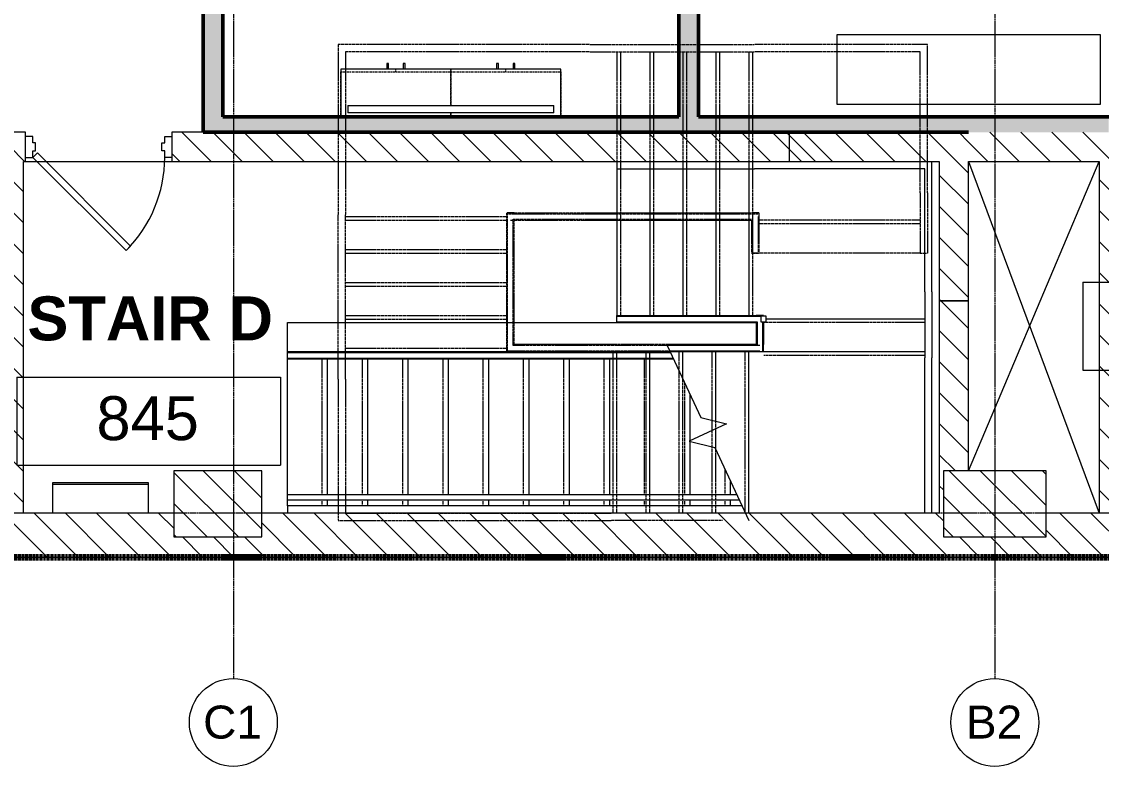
# Model space of a CAD drawing. Header units: inches. Extents: x -956 to 1409, y -1111 to 895.
# Drawn here: x -140.8 to 154, y -1111.3 to -907.9 of the extents above; entities that cross this region are included whole.
import ezdxf

# ---------------------------------------------------------------- set-up
doc = ezdxf.new("R2010")
doc.units = ezdxf.units.IN
doc.header["$MEASUREMENT"] = 0
for name, pattern in [('Center', [1.25, 0.25, -0.1875, 0.625, -0.1875]), ('Double Dash 3_8_', [1, 0.375, -0.125, 0.125, -0.125, 0.125, -0.125]), ('Double Dash 3_8__2_', [1, 0.375, -0.125, 0.125, -0.125, 0.125, -0.125]), ('Grid Line 1_4_', [0.4375, 0.25, -0.0625, 0.0625, -0.0625]), ('Overhead 1_16_', [0.101562, 0.0625, -0.039062])]:
    doc.linetypes.add(name, pattern=pattern)
for name, color, linetype, lineweight in [('A-AREA-IDEN', 2, 'Continuous', 9), ('A-DETL', 90, 'Continuous', 13), ('A-DETL-THIN', 151, 'Continuous', 13), ('A-DOOR', 31, 'Continuous', 13), ('A-DOOR-FRAM', 31, 'Continuous', 20), ('A-FLOR', 192, 'Continuous', 13), ('A-FLOR-HRAL', 11, 'Continuous', 13), ('A-FLOR-HRAL-MBND', 5, 'Continuous', 13), ('A-GENM', 13, 'Continuous', 9), ('A-WALL', 113, 'Continuous', 13), ('A-WALL-PATT', 111, 'Continuous', 13), ('C-PROP-LINE', 91, 'Double Dash 3_8_', 20), ('I-WALL', 2, 'Continuous', 13), ('Q-CASE', 31, 'Continuous', 9), ('Q-SPCQ', 91, 'Continuous', 13), ('S-COLS', 52, 'Continuous', 13), ('S-GRID', 1, 'Continuous', 9), ('S-GRID-IDEN', 1, 'Continuous', 9), ('S-STRS', 31, 'Continuous', 13), ('S-STRS-MBND', 31, 'Continuous', 13)]:
    doc.layers.add(name, color=color, linetype=linetype, lineweight=lineweight)
doc.styles.add('Arial_1', font='arial.ttf', dxfattribs={"height": 9})
doc.styles.add('Arial_3', font='arial.ttf', dxfattribs={"height": 12})
doc.styles.add('Arial_B', font='arialbd.ttf', dxfattribs={"height": 12})
pattern_1 = [(135, (0, 0), (-4.24264, -4.24264), [])]

# ---------------------------------------------------------------- blocks, each defined once
blk = doc.blocks.new('Concrete-Square-Column - 18 x 24-3368431-8TH FLOOR TELECOM UNDERFLOOR ROUTING PLAN')
at = {"layer": 'S-COLS', "lineweight": 9}
h = blk.add_hatch(dxfattribs=at)
h.set_pattern_fill('FP_3', color=53, style=0, pattern_type=2)
h.set_pattern_definition([(45, (1039.619, -87.227), (-4.24264, 4.24264), [])])
h.paths.add_polyline_path([(-9, -12), (9, -12), (8.99, 12), (-9, 12)], flags=0)
at = {"layer": 'S-COLS', "color": 133, "lineweight": 20}
for p, q in [((9, 12), (-9, 12)), ((-9, 12), (-9, -12)), ((9, -12), (9, 12)), ((-9, -12), (9, -12))]:
    blk.add_line(p, q, dxfattribs=at)
blk = doc.blocks.new('Concrete-Square-Column - 18 x 28-3368442-8TH FLOOR TELECOM UNDERFLOOR ROUTING PLAN')
at = {"layer": 'S-COLS', "lineweight": 9}
h = blk.add_hatch(dxfattribs=at)
h.set_pattern_fill('FP_4', color=53, style=0, pattern_type=2)
h.set_pattern_definition([(45, (1039.619, 124.898), (-4.24264, 4.24264), [])])
h.paths.add_polyline_path([(-9, -14), (9, -14), (8.99, 14), (-9, 14), (-9, -9.51)], flags=0)
at = {"layer": 'S-COLS', "color": 133, "lineweight": 20}
for p, q in [((9, 14), (-9, 14)), ((-9, 14), (-9, -14)), ((9, -14), (9, 14)), ((-9, -14), (9, -14))]:
    blk.add_line(p, q, dxfattribs=at)
blk = doc.blocks.new('Single-HM Frame - Stair Exst_ 36_-989163-8TH FLOOR TELECOM UNDERFLOOR ROUTING PLAN')
at = {"layer": 'A-DOOR', "color": 53, "lineweight": 9}
for p, q in [((-16.76, -1.64), (-18, -2.88)), ((-18, -2.88), (7.46, -28.33)), ((8.7, -27.09), (-16.76, -1.64)), ((7.46, -28.33), (8.7, -27.09))]:
    blk.add_line(p, q, dxfattribs=at)
blk.add_arc((-18, -2.88), 36, 315.01, 0, dxfattribs=at)
at = {"layer": 'A-DOOR-FRAM', "color": 133}
for p, q in [((-18, 2.87), (-20, 2.87)), ((-18, 1.12), (-18, 2.87)), ((-17.25, 1.12), (-18, 1.12)), ((-17.25, -1.12), (-17.25, 1.12)), ((17.25, 1.12), (18, 1.12)), ((17.25, -1.12), (17.25, 1.12)), ((18, 2.87), (20, 2.87)), ((18, 1.12), (18, 2.87)), ((-20, -2.88), (-18, -2.88)), ((-18, -1.12), (-17.25, -1.12)), ((-18, -2.88), (-18, -1.12)), ((18, -1.12), (17.25, -1.12)), ((18, -2.88), (18, -1.12)), ((20, -2.88), (18, -2.88))]:
    blk.add_line(p, q, dxfattribs=at)
blk = doc.blocks.new('Railing - 1 1_2_-2258571-8TH FLOOR TELECOM UNDERFLOOR ROUTING PLAN')
at = {"layer": 'A-FLOR-HRAL', "color": 133, "lineweight": 20}
for p, q in [((0.75, 0.75), (-0.75, 0.75)), ((-0.75, 0.75), (-0.75, -0.75)), ((0.75, -0.75), (0.75, 0.75)), ((-0.75, -0.75), (0.75, -0.75))]:
    blk.add_line(p, q, dxfattribs=at)
blk = doc.blocks.new('Railing - Railing-988096-8TH FLOOR TELECOM UNDERFLOOR ROUTING PLAN')
at = {"layer": 'A-FLOR-HRAL', "color": 53, "lineweight": 9}
for p, q in [((21.74, -988.12), (57.74, -988.12)), ((21.74, -988.37), (21.74, -988.12)), ((21.74, -988.37), (57.74, -988.37)), ((21.74, -989.87), (21.74, -988.37)), ((21.74, -990.12), (21.74, -989.87)), ((21.74, -989.87), (57.74, -989.87)), ((21.74, -990.12), (57.74, -990.12)), ((57.74, -988.12), (58.19, -988.12)), ((57.74, -988.37), (61.02, -988.37)), ((57.74, -989.87), (60.02, -989.87)), ((57.74, -990.12), (58.19, -990.12)), ((59.77, -990.12), (59.77, -996.12)), ((60.02, -989.87), (60.02, -996.37)), ((61.52, -989.87), (61.52, -997.87)), ((61.77, -988.12), (61.77, -988.37)), ((61.77, -989.87), (61.77, -996.12)), ((35.36, -996.12), (35.48, -996.37)), ((57.74, -996.12), (35.36, -996.12)), ((35.48, -996.37), (36.18, -997.87)), ((35.48, -996.37), (36.18, -997.87)), ((57.74, -996.37), (35.48, -996.37)), ((57.97, -996.12), (57.74, -996.12)), ((60.77, -996.37), (57.74, -996.37)), ((36.18, -997.87), (36.29, -998.12)), ((57.74, -997.87), (36.18, -997.87)), ((57.74, -998.12), (36.29, -998.12)), ((60.77, -997.87), (57.74, -997.87)), ((57.97, -998.12), (57.74, -998.12))]:
    blk.add_line(p, q, dxfattribs=at)
at = {"layer": 'A-FLOR-HRAL-MBND', "color": 53, "linetype": 'Overhead 1_16_', "lineweight": 9}
for p, q in [((-8.35, -960.12), (12.74, -960.12)), ((-8.35, -962.12), (-8.35, -960.12)), ((-8.1, -960.37), (12.74, -960.37)), ((-8.1, -962.12), (-8.1, -960.37)), ((12.74, -960.12), (21.74, -960.12)), ((12.74, -960.37), (21.74, -960.37)), ((21.74, -960.12), (57.74, -960.12)), ((21.74, -960.37), (57.74, -960.37)), ((57.74, -960.12), (60.52, -960.12)), ((57.74, -960.37), (60.27, -960.37)), ((-8.35, -998.12), (-8.35, -962.12)), ((-8.1, -997.87), (-8.1, -962.12)), ((-7.35, -962.12), (12.74, -962.12)), ((-6.6, -961.87), (12.74, -961.87)), ((-6.6, -996.37), (-6.6, -961.87)), ((-6.35, -996.12), (-6.35, -962.12)), ((12.74, -961.87), (21.74, -961.87)), ((12.74, -962.12), (21.74, -962.12)), ((21.74, -961.87), (57.74, -961.87)), ((21.74, -962.12), (57.74, -962.12)), ((57.74, -961.87), (58.77, -961.87)), ((57.74, -962.12), (58.52, -962.12)), ((58.52, -962.12), (58.52, -971.12)), ((58.77, -961.87), (58.77, -971.12)), ((60.27, -961.12), (60.27, -962.12)), ((60.27, -962.12), (60.27, -971.12)), ((60.52, -961.12), (60.52, -962.12)), ((60.52, -962.12), (60.52, -971.12)), ((60.52, -971.12), (58.52, -971.12)), ((60.27, -971.12), (58.77, -971.12)), ((21.74, -996.37), (-6.6, -996.37)), ((21.74, -996.12), (-6.35, -996.12)), ((35.36, -996.12), (21.74, -996.12)), ((35.48, -996.37), (21.74, -996.37)), ((21.74, -998.12), (-8.35, -998.12)), ((21.74, -997.87), (-8.1, -997.87)), ((36.18, -997.87), (21.74, -997.87)), ((36.29, -998.12), (21.74, -998.12))]:
    blk.add_line(p, q, dxfattribs=at)
blk.add_blockref('Railing - 1 1_2_-2258571-8TH FLOOR TELECOM UNDERFLOOR ROUTING PLAN', (61.77, -989.12))
blk = doc.blocks.new('Railing - Railing-2258307-8TH FLOOR TELECOM UNDERFLOOR ROUTING PLAN')
at = {"layer": 'A-FLOR-HRAL', "color": 53, "lineweight": 9}
for p, q in [((-68.23, -998.37), (-68.23, -998.12)), ((36.29, -998.12), (-68.23, -998.12)), ((-68.23, -999.87), (-68.23, -998.37)), ((36.41, -998.37), (-68.23, -998.37)), ((-68.23, -1000.12), (-68.23, -999.87)), ((37.11, -999.87), (-68.23, -999.87)), ((37.23, -1000.12), (-68.23, -1000.12))]:
    blk.add_line(p, q, dxfattribs=at)
blk = doc.blocks.new('Railing - Railing-2258311-8TH FLOOR TELECOM UNDERFLOOR ROUTING PLAN')
at = {"layer": 'A-FLOR-HRAL', "color": 53, "lineweight": 9}
for p, q in [((-68.23, -1038.62), (-68.23, -1037.12)), ((54.48, -1037.12), (-68.23, -1037.12)), ((55.18, -1038.62), (-68.23, -1038.62))]:
    blk.add_line(p, q, dxfattribs=at)
blk = doc.blocks.new('Generic Model Adjustable Table - Default-3132572-8TH FLOOR TELECOM UNDERFLOOR ROUTING PLAN')
at = {"layer": 'A-GENM', "color": 53}
for p, q in [((36, 9.5), (-36, 9.5)), ((-36, 9.5), (-36, -9.5)), ((36, -9.5), (36, 9.5)), ((-36, -9.5), (36, -9.5))]:
    blk.add_line(p, q, dxfattribs=at)
blk = doc.blocks.new('Fire Hose Cabinet - Existing Hose-3487118-8TH FLOOR TELECOM UNDERFLOOR ROUTING PLAN')
at = {"layer": 'Q-SPCQ', "color": 53, "lineweight": 9}
for p, q in [((-17.32, 6), (-17.32, 14.37)), ((-17.32, 14.37), (8.68, 14.37)), ((-17.32, 13.87), (8.68, 13.87)), ((8.68, 14.37), (8.68, 6)), ((8.68, 6), (-17.32, 6))]:
    blk.add_line(p, q, dxfattribs=at)
blk = doc.blocks.new('Television Wall Mount - 60_-3462010-8TH FLOOR TELECOM UNDERFLOOR ROUTING PLAN')
at = {"layer": 'Q-SPCQ', "color": 53, "lineweight": 9}
for p, q in [((-28.15, 0.79), (-28.15, -1.21)), ((-28.15, 0.79), (-26.15, 0.79)), ((-26.15, 0.79), (26.15, 0.79)), ((26.15, 0.79), (28.15, 0.79)), ((28.15, -1.21), (28.15, 0.79)), ((-26.15, -1.21), (-28.15, -1.21)), ((26.15, -1.21), (-26.15, -1.21)), ((28.15, -1.21), (26.15, -1.21))]:
    blk.add_line(p, q, dxfattribs=at)
blk = doc.blocks.new('Counter Top wo Backsplash - 13_ Depth-5025095-8TH FLOOR TELECOM UNDERFLOOR ROUTING PLAN')
at = {"layer": 'Q-CASE'}
for p, q in [((-47.26, 0), (-47.26, -13)), ((12.74, -13), (12.74, 0)), ((-47.26, -13), (12.74, -13))]:
    blk.add_line(p, q, dxfattribs=at)
blk = doc.blocks.new('198 - Credenza 2_-6_ x13_ D-5020772-8TH FLOOR TELECOM UNDERFLOOR ROUTING PLAN')
at = {"layer": 'Q-CASE', "linetype": 'Center'}
for p, q in [((-14.26, -12.25), (-14.26, 0)), ((15.74, 0), (15.74, -1.04)), ((15.74, -3.04), (15.74, -12.25)), ((-14.26, -12.25), (-14.26, -13)), ((15.74, -12.25), (-14.26, -12.25)), ((-14.26, -13), (15.74, -13)), ((0.74, -12.25), (0.74, -13)), ((15.74, -13), (15.74, -12.25))]:
    blk.add_line(p, q, dxfattribs=at)
at = {"layer": 'Q-CASE', "color": 53}
for p, q in [((-1.76, -13), (-1.76, -14.5)), ((-1.76, -14.5), (-1.27, -14.5)), ((-1.27, -14.5), (-1.27, -13)), ((2.74, -13), (2.74, -14.5)), ((2.74, -14.5), (3.23, -14.5)), ((3.23, -14.5), (3.23, -13))]:
    blk.add_line(p, q, dxfattribs=at)
blk = doc.blocks.new('198 - Credenza 2_-6_ x13_ D-V84-8TH FLOOR TELECOM UNDERFLOOR ROUTING PLAN')
at = {"layer": 'Q-CASE', "linetype": 'Center'}
for p, q in [((-14.26, -1.04), (-14.26, 0)), ((15.74, 0), (15.74, -12.25)), ((-14.26, -12.25), (-14.26, -3.04)), ((-14.26, -12.25), (-14.26, -13)), ((15.74, -12.25), (-14.26, -12.25)), ((-14.26, -13), (15.74, -13)), ((0.74, -12.25), (0.74, -13)), ((15.74, -13), (15.74, -12.25))]:
    blk.add_line(p, q, dxfattribs=at)
at = {"layer": 'Q-CASE', "color": 53}
for p, q in [((-1.76, -13), (-1.76, -14.5)), ((-1.76, -14.5), (-1.27, -14.5)), ((-1.27, -14.5), (-1.27, -13)), ((2.74, -13), (2.74, -14.5)), ((2.74, -14.5), (3.23, -14.5)), ((3.23, -14.5), (3.23, -13))]:
    blk.add_line(p, q, dxfattribs=at)
blk = doc.blocks.new('Family - ___-851313-8TH FLOOR TELECOM UNDERFLOOR ROUTING PLAN')
at = {"layer": 'C-PROP-LINE', "color": 133, "linetype": 'Double Dash 3_8__2_'}
blk.add_line((-889.89, -1054.12), (389.27, -1054.12), dxfattribs=at)
blk = doc.blocks.new('Grid - Grid Head - Circle-20770-8TH FLOOR TELECOM UNDERFLOOR ROUTING PLAN')
at = {"layer": 'S-GRID-IDEN', "color": 53}
blk.add_circle((0, 0), 0.125, dxfattribs=at)
blk = doc.blocks.new('18433_1 - AEO NY - CENTRAL_rvt-1-8TH FLOOR TELECOM UNDERFLOOR ROUTING PLAN')
at = {"layer": 'A-WALL-PATT'}
for points in [[(44.02, -933.87), (44.02, -758.99), (38.65, -758.99), (38.65, -933.87)], [(-85.85, -938.12), (-85.85, -890.12), (-91.23, -890.12), (-91.23, -938.12)], [(153.4, -938.12), (156.02, -938.12), (156.02, -933.87), (-85.85, -933.87), (-85.85, -938.12), (134.41, -938.12)]]:
    blk.add_hatch(color=253, dxfattribs=at).paths.add_polyline_path(points, flags=0)
at = {"layer": 'A-WALL-PATT', "lineweight": 9}
h = blk.add_hatch(dxfattribs=at)
h.set_pattern_fill('FP_1', color=53, style=0, pattern_type=2)
h.set_pattern_definition(pattern_1)
h.paths.add_polyline_path([(-140.23, -1042.12), (-140.23, -938.12), (-148.23, -938.12), (-148.23, -1042.12)], flags=0)
h = blk.add_hatch(dxfattribs=at)
h.set_pattern_fill('FP_1', color=53, style=0, pattern_type=2)
h.set_pattern_definition(pattern_1)
h.paths.add_polyline_path([(-62.35, -946.12), (-62.35, -938.12), (-99.73, -938.12), (-99.73, -946.12)], flags=0)
h.paths.add_polyline_path([(-140.23, -946.12), (-139.73, -946.12), (-139.73, -938.12), (-140.23, -938.12)], flags=0)
h = blk.add_hatch(dxfattribs=at)
h.set_pattern_fill('FP_1', color=53, style=0, pattern_type=2)
h.set_pattern_definition(pattern_1)
h.paths.add_polyline_path([(76, -946.12), (68, -938.12), (-62.35, -938.12), (-62.35, -946.12), (46.01, -946.12)], flags=0)
h = blk.add_hatch(dxfattribs=at)
h.set_pattern_fill('FP_1', color=53, style=0, pattern_type=2)
h.set_pattern_definition(pattern_1)
h.paths.add_polyline_path([(109.77, -946.12), (117.77, -946.12), (117.77, -938.12), (68.77, -938.12), (68.77, -946.12)], flags=0)
h = blk.add_hatch(dxfattribs=at)
h.set_pattern_fill('FP_1', color=53, style=0, pattern_type=2)
h.set_pattern_definition(pattern_1)
h.paths.add_polyline_path([(117.77, -946.12), (153.4, -946.12), (153.4, -938.12), (117.77, -938.12)], flags=0)
h = blk.add_hatch(dxfattribs=at)
h.set_pattern_fill('FP_1', color=53, style=0, pattern_type=2)
h.set_pattern_definition(pattern_1)
h.paths.add_polyline_path([(156.51, -976.12), (161.4, -976.12), (161.4, -938.12), (153.4, -938.12), (153.4, -976.12)], flags=0)
h = blk.add_hatch(dxfattribs=at)
h.set_pattern_fill('FP_1', color=53, style=0, pattern_type=2)
h.set_pattern_definition(pattern_1)
h.paths.add_polyline_path([(117.77, -984.14), (117.77, -946.12), (109.77, -946.12), (109.77, -984.14)], flags=0)
h = blk.add_hatch(dxfattribs=at)
h.set_pattern_fill('FP_1', color=53, style=0, pattern_type=2)
h.set_pattern_definition(pattern_1)
h.paths.add_polyline_path([(153.4, -1042.12), (161.4, -1042.12), (161.4, -976.12), (153.4, -976.12), (153.4, -1030.63)], flags=0)
h = blk.add_hatch(dxfattribs=at)
h.set_pattern_fill('FP_1', color=53, style=0, pattern_type=2)
h.set_pattern_definition(pattern_1)
h.paths.add_polyline_path([(110.9, -1042.12), (110.9, -1030.62), (117.77, -1030.62), (117.77, -984.14), (109.77, -984.14), (109.77, -1042.12)], flags=0)
h = blk.add_hatch(dxfattribs=at)
h.set_pattern_fill('FP_1', color=53, style=0, pattern_type=2)
h.set_pattern_definition(pattern_1)
h.paths.add_polyline_path([(304.4, -1054.12), (304.4, -1042.12), (138.9, -1042.12), (138.9, -1048.62), (110.9, -1048.62), (110.9, -1042.12), (-75.23, -1042.12), (-75.23, -1048.62), (-99.23, -1048.62), (-99.23, -1042.12), (-332.82, -1042.12), (-332.82, -1043.12), (-356.82, -1043.12), (-356.82, -1042.12), (-575.1, -1042.12), (-575.1, -1043.12), (-599.1, -1043.12), (-599.1, -1042.12), (-789.98, -1042.12), (-789.98, -1048.62), (-817.98, -1048.62), (-817.98, -1042.12), (-892.39, -1042.12), (-892.39, -1054.12), (267, -1054.12)], flags=0)
at = {"layer": 'A-DETL-THIN', "color": 53, "lineweight": 9}
for p, q in [((117.77, -1030.62), (153.4, -946.12)), ((117.77, -946.12), (153.4, -1042.12))]:
    blk.add_line(p, q, dxfattribs=at)
at = {"layer": 'A-FLOR', "color": 53, "lineweight": 9}
for p, q in [((-139.73, -946.12), (-99.73, -946.12)), ((-68.23, -998.12), (-68.23, -990.12)), ((-68.23, -990.12), (21.74, -990.12)), ((-68.23, -1037.12), (-68.23, -1000.12)), ((-68.23, -1040.12), (-68.23, -1038.62))]:
    blk.add_line(p, q, dxfattribs=at)
at = {"layer": 'A-WALL', "color": 133, "lineweight": 20}
for p, q in [((-140.23, -938.12), (-148.23, -938.12)), ((-139.73, -938.12), (-140.23, -938.12)), ((-139.73, -946.12), (-139.73, -938.12)), ((-62.35, -938.12), (-99.73, -938.12)), ((-99.73, -938.12), (-99.73, -946.12)), ((68, -938.12), (-62.35, -938.12)), ((76, -946.12), (68, -938.12)), ((117.77, -938.12), (68.77, -938.12)), ((68.77, -938.12), (68.77, -946.12)), ((-140.23, -1042.12), (-140.23, -946.12)), ((-140.23, -946.12), (-139.73, -946.12)), ((-99.73, -946.12), (-62.35, -946.12)), ((-62.35, -946.12), (76, -946.12)), ((68.77, -946.12), (109.77, -946.12)), ((109.77, -946.12), (109.77, -984.14)), ((117.77, -984.14), (117.77, -946.12)), ((117.77, -946.12), (153.4, -946.12)), ((153.4, -946.12), (153.4, -976.12)), ((153.4, -976.12), (153.4, -1042.12)), ((109.77, -984.14), (117.77, -984.14)), ((109.77, -984.14), (109.77, -1042.12)), ((117.77, -984.14), (109.77, -984.14)), ((117.77, -1030.62), (117.77, -984.14)), ((-99.23, -1042.12), (-140.23, -1042.12)), ((109.77, -1042.12), (-75.23, -1042.12)), ((153.4, -1042.12), (138.9, -1042.12)), ((-892.39, -1054.12), (304.4, -1054.12))]:
    blk.add_line(p, q, dxfattribs=at)
at = {"layer": 'I-WALL', "color": 213, "lineweight": 50}
for p, q in [((38.65, -758.99), (38.65, -933.87)), ((44.02, -933.87), (44.02, -758.99)), ((-91.23, -890.12), (-91.23, -938.12)), ((-85.85, -933.87), (-85.85, -890.12)), ((38.65, -933.87), (-85.85, -933.87)), ((156.02, -933.87), (44.02, -933.87)), ((-91.23, -938.12), (-85.85, -938.12)), ((-85.85, -938.12), (117.77, -938.12))]:
    blk.add_line(p, q, dxfattribs=at)
at = {"layer": 'S-GRID', "linetype": 'Grid Line 1_4_'}
for p, q in [((-82.98, -529.37), (-82.98, -1087.29)), ((124.9, -529.37), (124.9, -1087.29)), ((444.9, -1042.12), (-904.42, -1042.12))]:
    blk.add_line(p, q, dxfattribs=at)
at = {"layer": 'S-STRS', "color": 53, "lineweight": 9}
for p, q in [((21.74, -946.12), (21.74, -948.12)), ((107.77, -981.69), (107.77, -946.12)), ((21.74, -948.12), (30.74, -948.12)), ((21.74, -948.12), (21.74, -988.12)), ((30.74, -948.12), (39.74, -948.12)), ((30.74, -948.12), (30.74, -988.12)), ((39.74, -948.12), (48.74, -948.12)), ((39.74, -948.12), (39.74, -988.12)), ((48.74, -948.12), (57.74, -948.12)), ((48.74, -948.12), (48.74, -988.12)), ((57.74, -948.12), (59.32, -948.12)), ((57.74, -948.12), (57.74, -988.12)), ((105.77, -948.12), (59.32, -948.12)), ((105.77, -981.69), (105.77, -948.12)), ((105.77, -981.69), (105.77, -989.12)), ((107.77, -981.69), (107.77, -999.69)), ((21.74, -988.12), (30.31, -988.12)), ((30.74, -988.12), (39.31, -988.12)), ((39.74, -988.12), (48.31, -988.12)), ((48.74, -988.12), (57.31, -988.12)), ((57.74, -988.12), (59.77, -988.12)), ((58.18, -990.12), (59.77, -990.12)), ((61.77, -988.12), (59.77, -988.12)), ((61.77, -988.12), (61.77, -988.37)), ((61.77, -989.87), (61.77, -995.68)), ((105.77, -989.12), (62.52, -989.12)), ((105.77, -989.12), (105.77, -998.12)), ((59.77, -996.12), (57.97, -996.12)), ((61.77, -998.12), (61.77, -996.12)), ((39.74, -998.12), (36.73, -998.12)), ((39.74, -1005.52), (39.74, -998.12)), ((48.74, -998.12), (40.18, -998.12)), ((48.74, -1017.04), (48.74, -998.12)), ((57.74, -998.12), (49.18, -998.12)), ((57.74, -1042.12), (57.74, -998.12)), ((61.77, -998.12), (57.89, -998.12)), ((105.77, -998.12), (61.77, -998.12)), ((105.77, -998.12), (105.77, -999.69)), ((-68.23, -1037.12), (-68.23, -1000.12)), ((-57.23, -1000.12), (-66.94, -1000.12)), ((-57.23, -1037.12), (-57.23, -1000.12)), ((-46.23, -1000.12), (-55.94, -1000.12)), ((-46.23, -1037.12), (-46.23, -1000.12)), ((-35.23, -1000.12), (-44.94, -1000.12)), ((-35.23, -1037.12), (-35.23, -1000.12)), ((-24.23, -1000.12), (-33.94, -1000.12)), ((-24.23, -1037.12), (-24.23, -1000.12)), ((-13.23, -1000.12), (-22.94, -1000.12)), ((-13.23, -1037.12), (-13.23, -1000.12)), ((-2.23, -1000.12), (-11.94, -1000.12)), ((-2.23, -1037.12), (-2.23, -1000.12)), ((8.77, -1000.12), (-0.94, -1000.12)), ((8.77, -1037.12), (8.77, -1000.12)), ((19.77, -1000.12), (10.06, -1000.12)), ((19.77, -1037.12), (19.77, -1000.12)), ((30.77, -1000.12), (21.06, -1000.12)), ((30.77, -1037.12), (30.77, -1000.12)), ((37.23, -1000.12), (32.06, -1000.12)), ((105.77, -1042.12), (105.77, -999.69)), ((107.77, -1042.12), (107.77, -999.69)), ((41.77, -1022.35), (41.77, -1009.87)), ((48.74, -1024.82), (48.74, -1019.1)), ((41.77, -1037.12), (41.77, -1022.57)), ((52.77, -1037.12), (52.77, -1033.46)), ((-68.23, -1040.12), (-68.23, -1038.62)), ((-68.23, -1040.12), (-68.23, -1042.12)), ((-57.23, -1040.12), (-68.23, -1040.12)), ((-57.23, -1040.12), (-57.23, -1038.62)), ((-46.23, -1040.12), (-57.23, -1040.12)), ((-46.23, -1040.12), (-46.23, -1038.62)), ((-35.23, -1040.12), (-46.23, -1040.12)), ((-35.23, -1040.12), (-35.23, -1038.62)), ((-24.23, -1040.12), (-35.23, -1040.12)), ((-24.23, -1040.12), (-24.23, -1038.62)), ((-13.23, -1040.12), (-24.23, -1040.12)), ((-13.23, -1040.12), (-13.23, -1038.62)), ((-2.23, -1040.12), (-13.23, -1040.12)), ((-2.23, -1040.12), (-2.23, -1038.62)), ((8.77, -1040.12), (-2.23, -1040.12)), ((8.77, -1040.12), (8.77, -1038.62)), ((19.77, -1040.12), (8.77, -1040.12)), ((19.77, -1040.12), (19.77, -1038.62)), ((30.77, -1040.12), (19.77, -1040.12)), ((30.77, -1040.12), (30.77, -1038.62)), ((41.77, -1040.12), (30.77, -1040.12)), ((41.77, -1040.12), (41.77, -1038.62)), ((52.77, -1040.12), (41.77, -1040.12)), ((52.77, -1040.12), (52.77, -1038.62)), ((55.88, -1040.12), (52.77, -1040.12))]:
    blk.add_line(p, q, dxfattribs=at)
at = {"layer": 'S-STRS', "color": 53, "linetype": 'Overhead 1_16_', "lineweight": 9}
for p, q in [((22.74, -948.12), (22.74, -988.12)), ((31.74, -948.12), (31.74, -988.12)), ((40.74, -948.12), (40.74, -988.12)), ((49.74, -948.12), (49.74, -988.12)), ((58.74, -948.12), (58.74, -988.12)), ((105.77, -990.12), (61.77, -990.12)), ((38.74, -1003.37), (38.74, -998.12)), ((47.74, -1016.79), (47.74, -998.12)), ((56.74, -1041.97), (56.74, -998.12)), ((105.77, -999.12), (61.77, -999.12)), ((-58.73, -1037.12), (-58.73, -1000.12)), ((-47.73, -1037.12), (-47.73, -1000.12)), ((-36.73, -1037.12), (-36.73, -1000.12)), ((-25.73, -1037.12), (-25.73, -1000.12)), ((-14.73, -1037.12), (-14.73, -1000.12)), ((-3.73, -1037.12), (-3.73, -1000.12)), ((7.27, -1037.12), (7.27, -1000.12)), ((18.27, -1037.12), (18.27, -1000.12)), ((29.27, -1037.12), (29.27, -1000.12)), ((40.27, -1037.12), (40.27, -1006.65)), ((47.74, -1024.03), (47.74, -1019.56)), ((51.27, -1017.92), (51.27, -1017.65)), ((51.27, -1037.12), (51.27, -1030.24)), ((-58.73, -1040.12), (-58.73, -1038.62)), ((-47.73, -1040.12), (-47.73, -1038.62)), ((-36.73, -1040.12), (-36.73, -1038.62)), ((-25.73, -1040.12), (-25.73, -1038.62)), ((-14.73, -1040.12), (-14.73, -1038.62)), ((-3.73, -1040.12), (-3.73, -1038.62)), ((7.27, -1040.12), (7.27, -1038.62)), ((18.27, -1040.12), (18.27, -1038.62)), ((29.27, -1040.12), (29.27, -1038.62)), ((40.27, -1040.12), (40.27, -1038.62)), ((51.27, -1040.12), (51.27, -1038.62))]:
    blk.add_line(p, q, dxfattribs=at)
at = {"layer": 'S-STRS-MBND', "color": 53, "linetype": 'Overhead 1_16_', "lineweight": 9}
for p, q in [((-54.35, -914.12), (-54.35, -960.54)), ((14.32, -914.12), (-54.35, -914.12)), ((-52.35, -916.12), (-52.35, -960.54)), ((14.32, -916.12), (-52.35, -916.12)), ((14.32, -914.12), (59.32, -914.12)), ((14.32, -916.12), (59.32, -916.12)), ((21.74, -916.12), (21.74, -960.12)), ((22.74, -916.12), (22.74, -960.12)), ((30.74, -916.12), (30.74, -960.12)), ((31.74, -916.12), (31.74, -960.12)), ((39.74, -916.12), (39.74, -960.12)), ((40.74, -916.12), (40.74, -960.12)), ((48.74, -916.12), (48.74, -960.12)), ((49.74, -916.12), (49.74, -960.12)), ((57.74, -916.12), (57.74, -960.12)), ((58.74, -916.12), (58.74, -960.12)), ((106.52, -914.12), (59.32, -914.12)), ((104.52, -916.12), (59.32, -916.12)), ((104.52, -954.69), (104.52, -916.12)), ((106.52, -954.69), (106.52, -914.12)), ((104.52, -954.69), (104.52, -971.12)), ((106.52, -954.69), (106.52, -971.12)), ((-54.35, -1005.54), (-54.35, -960.54)), ((-52.35, -1005.54), (-52.35, -960.54)), ((-6.35, -960.12), (-8.35, -960.12)), ((-8.35, -998.12), (-8.35, -960.12)), ((-6.35, -960.12), (14.32, -960.12)), ((14.32, -960.12), (58.52, -960.12)), ((60.52, -960.12), (58.52, -960.12)), ((60.52, -960.12), (60.52, -971.12)), ((-52.35, -961.12), (-8.35, -961.12)), ((-52.35, -962.12), (-8.35, -962.12)), ((-6.35, -962.12), (14.32, -962.12)), ((-6.35, -996.12), (-6.35, -962.12)), ((14.32, -962.12), (58.52, -962.12)), ((58.52, -962.12), (58.52, -971.12)), ((104.52, -962.12), (60.52, -962.12)), ((104.52, -963.12), (60.52, -963.12)), ((-52.35, -970.12), (-8.35, -970.12)), ((-52.35, -971.12), (-8.35, -971.12)), ((58.52, -971.12), (60.52, -971.12)), ((104.52, -971.12), (60.52, -971.12)), ((104.52, -971.12), (106.52, -971.12)), ((-52.35, -979.12), (-8.35, -979.12)), ((-52.35, -980.12), (-8.35, -980.12)), ((-52.35, -988.12), (-8.35, -988.12)), ((-52.35, -989.12), (-8.35, -989.12)), ((20.17, -996.12), (-6.35, -996.12)), ((35.36, -996.12), (20.17, -996.12)), ((-52.35, -997.12), (-8.35, -997.12)), ((-52.35, -998.12), (-8.35, -998.12)), ((-8.35, -998.12), (-6.35, -998.12)), ((20.17, -998.12), (-6.35, -998.12)), ((36.29, -998.12), (20.17, -998.12)), ((20.74, -1042.12), (20.74, -998.12)), ((21.74, -1042.12), (21.74, -998.12)), ((29.74, -1042.12), (29.74, -998.12)), ((30.74, -1042.12), (30.74, -998.12)), ((38.74, -1042.12), (38.74, -1003.37)), ((-54.35, -1005.54), (-54.35, -1044.12)), ((-52.35, -1005.54), (-52.35, -1042.12)), ((39.74, -1042.12), (39.74, -1005.52)), ((47.74, -1019.56), (47.74, -1016.79)), ((48.74, -1019.1), (48.74, -1017.04)), ((47.74, -1042.12), (47.74, -1024.03)), ((48.74, -1042.12), (48.74, -1024.82)), ((-52.35, -1042.12), (20.17, -1042.12)), ((50.54, -1042.12), (20.17, -1042.12)), ((56.74, -1042.12), (56.74, -1041.97)), ((-54.35, -1044.12), (20.17, -1044.12)), ((50.54, -1044.12), (20.17, -1044.12))]:
    blk.add_line(p, q, dxfattribs=at)
at = {"layer": 'S-STRS-MBND', "color": 53, "lineweight": 9}
for p, q in [((35.36, -996.12), (35.48, -996.37)), ((36.18, -997.87), (44.65, -1016.04)), ((44.65, -1016.04), (51.65, -1017.74)), ((51.65, -1017.74), (41.45, -1022.5)), ((41.45, -1022.5), (48.45, -1024.2)), ((48.45, -1024.2), (57.74, -1044.12))]:
    blk.add_line(p, q, dxfattribs=at)
at = {"color": 133, "linetype": 'Double Dash 3_8__2_', "lineweight": 20}
blk.add_blockref('Family - ___-851313-8TH FLOOR TELECOM UNDERFLOOR ROUTING PLAN', (0, 0), dxfattribs=at)
at = {"color": 53, "lineweight": 9}
for name, p, rotation in [('Generic Model Adjustable Table - Default-3132572-8TH FLOOR TELECOM UNDERFLOOR ROUTING PLAN', (117.77, -920.99), 180), ('198 - Credenza 2_-6_ x13_ D-V84-8TH FLOOR TELECOM UNDERFLOOR ROUTING PLAN', (-37.87, -933.87), 180), ('198 - Credenza 2_-6_ x13_ D-5020772-8TH FLOOR TELECOM UNDERFLOOR ROUTING PLAN', (-7.87, -933.87), 180), ('Counter Top wo Backsplash - 13_ Depth-5025095-8TH FLOOR TELECOM UNDERFLOOR ROUTING PLAN', (-40.87, -933.87), 180), ('Concrete-Square-Column - 18 x 24-3368431-8TH FLOOR TELECOM UNDERFLOOR ROUTING PLAN', (-87.23, -1039.62), 89.9999999999999), ('Concrete-Square-Column - 18 x 28-3368442-8TH FLOOR TELECOM UNDERFLOOR ROUTING PLAN', (124.9, -1039.62), 89.9999999999999)]:
    blk.add_blockref(name, p, dxfattribs=dict(at, rotation=rotation))
for name, p in [('Television Wall Mount - 60_-3462010-8TH FLOOR TELECOM UNDERFLOOR ROUTING PLAN', (-23.61, -931.62)), ('Single-HM Frame - Stair Exst_ 36_-989163-8TH FLOOR TELECOM UNDERFLOOR ROUTING PLAN', (-119.73, -942.12)), ('Railing - Railing-988096-8TH FLOOR TELECOM UNDERFLOOR ROUTING PLAN', (0, 0)), ('Railing - Railing-2258307-8TH FLOOR TELECOM UNDERFLOOR ROUTING PLAN', (0, 0)), ('Fire Hose Cabinet - Existing Hose-3487118-8TH FLOOR TELECOM UNDERFLOOR ROUTING PLAN', (-114.91, -1048.12)), ('Railing - Railing-2258311-8TH FLOOR TELECOM UNDERFLOOR ROUTING PLAN', (0, 0))]:
    blk.add_blockref(name, p, dxfattribs=at)
at = {"color": 9, "lineweight": 5, "xscale": 95.99999999999994, "yscale": 95.99999999999994, "zscale": 95.99999999999994, "rotation": 180}
for p in [(-82.98, -1099.29), (124.9, -1099.29)]:
    blk.add_blockref('Grid - Grid Head - Circle-20770-8TH FLOOR TELECOM UNDERFLOOR ROUTING PLAN', p, dxfattribs=at)
at = {"layer": 'S-GRID-IDEN', "char_height": 9, "attachment_point": 1, "style": 'Arial_1'}
for s, insert, width in [('C1', (-91.23, -1094.69), 19.695), ('B2', (117.02, -1094.69), 18.786)]:
    blk.add_mtext(s, dxfattribs=dict(at, insert=insert, width=width))
blk = doc.blocks.new('Room Tag - Room Tag-84095-8TH FLOOR TELECOM UNDERFLOOR ROUTING PLAN')
at = {"layer": 'A-AREA-IDEN'}
for p, q in [((-0.375, -0.0625), (-0.375, -0.3125)), ((-0.375, -0.0625), (0.375, -0.0625)), ((0.375, -0.0625), (0.375, -0.3125)), ((-0.375, -0.3125), (0.375, -0.3125))]:
    blk.add_line(p, q, dxfattribs=at)

msp = doc.modelspace()

# ---------------------------------------------------------------- block references
at = {"lineweight": 5}
msp.add_blockref('18433_1 - AEO NY - CENTRAL_rvt-1-8TH FLOOR TELECOM UNDERFLOOR ROUTING PLAN', (0, 0), dxfattribs=at)

# ---------------------------------------------------------------- next in the draw order: linework, layer by layer
at = {"layer": 'A-DETL', "linetype": 'Double Dash 3_8_', "lineweight": 140}
msp.add_line((-896.85, -1054.12), (304.4, -1054.12), dxfattribs=at)

# ---------------------------------------------------------------- next in the draw order: block references
at = {"layer": 'A-AREA-IDEN', "xscale": 95.99999999999994, "yscale": 95.99999999999994, "zscale": 95.99999999999994}
for p in [(184.97, -973.07), (-106.08, -999.02)]:
    msp.add_blockref('Room Tag - Room Tag-84095-8TH FLOOR TELECOM UNDERFLOOR ROUTING PLAN', p, dxfattribs=at)

# ---------------------------------------------------------------- next in the draw order: texts
at = {"layer": 'A-AREA-IDEN', "char_height": 12, "attachment_point": 1}
for s, insert, width, style in [('STAIR D', (-139.2, -982.95), 79.992, 'Arial_B'), ('845', (-120.36, -1010.2), 33.633, 'Arial_3')]:
    msp.add_mtext(s, dxfattribs=dict(at, insert=insert, width=width, style=style))

doc.saveas('drawing.dxf')
